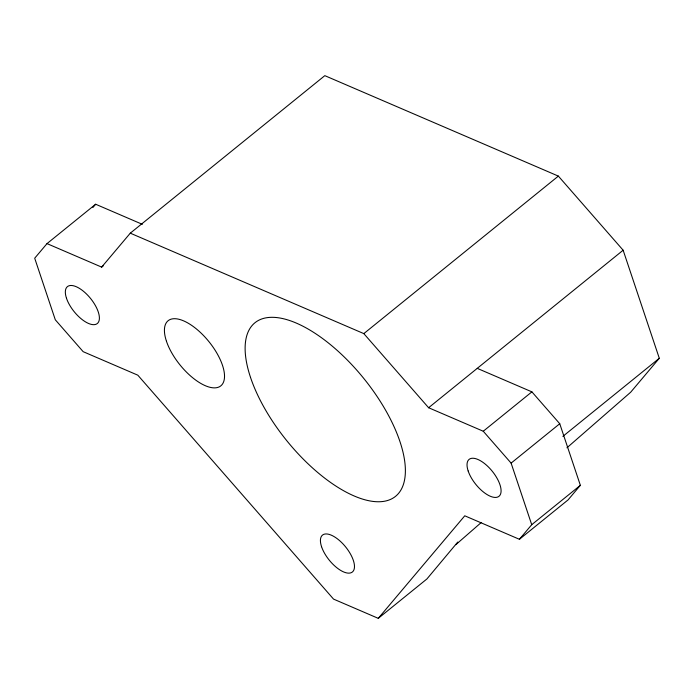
<?xml version="1.0" encoding="UTF-8"?>
<svg xmlns="http://www.w3.org/2000/svg" width="694" height="694" viewBox="0 0 694 694"><rect width="100%" height="100%" fill="white"/><g stroke="black" fill="none" stroke-linecap="round" stroke-linejoin="round"><path stroke-width="1.04" d="M142.339 224.318L95.642 204.236L47.01 243.611L34.7 258.211L55.303 319.795L83.167 351.676L137.811 375.176L333.545 599.104L378.273 618.345L426.905 578.97L457.762 542.057M92.909 207.48L95.642 204.236M47.01 243.611L101.654 267.112L130.29 233.167L324.818 75.655L558.358 176.103L623.143 250.222L659.3 358.278L630.673 392.223L566.946 447.786M378.273 618.345L464.772 515.798L519.416 539.299L568.048 499.923L580.358 485.323L559.754 423.73L531.89 391.858L477.246 368.358M519.416 539.299L531.725 524.699L580.358 485.323M455.837 544.66L481.168 522.582M101.654 267.112L103.337 265.759M130.29 233.167L363.821 333.614L558.358 176.103M363.821 333.614L428.614 407.734L623.143 250.222M428.614 407.734L483.258 431.234L531.89 391.858M531.725 524.699L511.114 463.115L559.754 423.73M562.869 436.361L659.3 358.278M483.258 431.234L511.114 463.115M250.517 377.389A111.699 49.517 51 0 0 387.668 500.469A111.699 49.517 51 0 0 337.562 350.739A111.699 49.517 51 0 0 250.517 377.389M166.447 341.231A41.883 18.564 51 0 0 217.873 387.391A41.883 18.564 51 0 0 199.083 331.238A41.883 18.564 51 0 0 166.447 341.231M321.565 546.716A23.735 10.523 51 0 0 350.713 572.871A23.735 10.523 51 0 0 340.069 541.051A23.735 10.523 51 0 0 321.565 546.716M468.172 471.009A23.735 10.523 51 0 0 497.32 497.164A23.735 10.523 51 0 0 486.676 465.344A23.735 10.523 51 0 0 468.172 471.009M66.485 298.247A23.735 10.523 51 0 0 95.633 324.402A23.735 10.523 51 0 0 84.989 292.582A23.735 10.523 51 0 0 66.485 298.247"/></g></svg>
